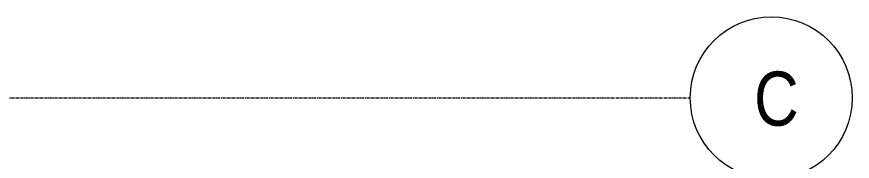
# Model space of a CAD drawing. Header units: centimetres. Extents: x -13763 to -5005, y -754 to 6606.
# Drawn here: x -10969.4 to -10582.5, y 1301.5 to 1368.3 of the extents above; entities that cross this region are included whole.
import ezdxf

# ---------------------------------------------------------------- set-up
doc = ezdxf.new("R2010")
doc.units = ezdxf.units.CM
doc.linetypes.add('Grid Line', pattern=[2.2225, 1.27, -0.3175, 0.3175, -0.3175])
doc.layers.add('S-GRID', color=7, linetype='Continuous', lineweight=9)
doc.layers.add('S-GRID-IDEN', color=7, linetype='Continuous', lineweight=9)
doc.styles.add('Saira Condensed', font='SairaCondensed-Regular.ttf', dxfattribs={"height": 25})

# ---------------------------------------------------------------- blocks, each defined once
blk = doc.blocks.new('Grid - 3mm-1819951-N01 - Planta - Detalle planta 02')
at = {"layer": 'S-GRID-IDEN', "color": 253, "true_color": 0xaaaaaa}
blk.add_circle((0, 0), 0.3, dxfattribs=at)

msp = doc.modelspace()

# ---------------------------------------------------------------- linework, layer by layer
at = {"layer": 'S-GRID', "color": 253, "linetype": 'Grid Line', "true_color": 0xaaaaaa}
msp.add_line((-13687.863, 1330.773), (-10657.535, 1330.773), dxfattribs=at)

# ---------------------------------------------------------------- block references
at = {"layer": 'S-GRID-IDEN', "color": 253, "true_color": 0xaaaaaa, "xscale": 125, "yscale": 125, "zscale": 125, "rotation": 269.9999999999996}
msp.add_blockref('Grid - 3mm-1819951-N01 - Planta - Detalle planta 02', (-10620.035, 1330.773), dxfattribs=at)

# ---------------------------------------------------------------- texts
at = {"layer": 'S-GRID-IDEN', "color": 253, "true_color": 0xaaaaaa, "insert": (-10628.017, 1342.947), "char_height": 25, "width": 18.03797, "attachment_point": 1, "style": 'Saira Condensed'}
msp.add_mtext('C', dxfattribs=at)

doc.saveas('drawing.dxf')
